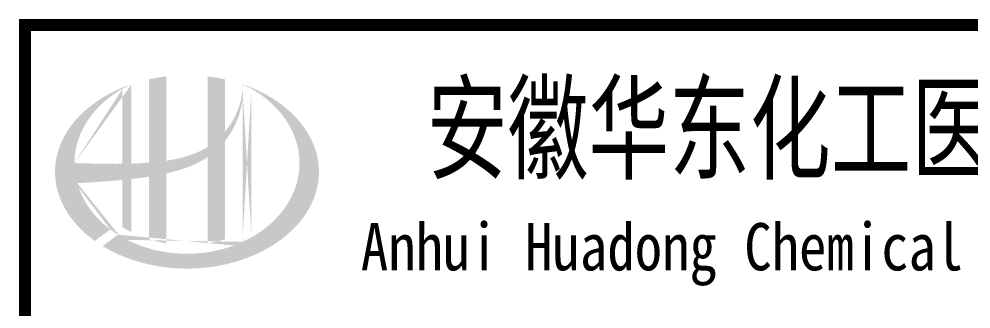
# Model space of a CAD drawing. Extents: x 6250600 to 6678662, y -692028 to -290561.
# Drawn here: x 6513630 to 6519257, y -506822 to -505107 of the extents above; entities that cross this region are included whole.
import ezdxf
from ezdxf.enums import TextEntityAlignment as Align

# ---------------------------------------------------------------- set-up
doc = ezdxf.new("R2010")
doc.units = 0
doc.header["$LTSCALE"] = 1000
doc.header["$MEASUREMENT"] = 0
doc.layers.get('0').update_dxf_attribs({"linetype": 'CONTINUOUS'})
doc.styles.add('ECEC_TQ_S', font='')
doc.styles.get('ECEC_TQ_S').set_extended_font_data('SimSun')

msp = doc.modelspace()

# ---------------------------------------------------------------- hatches: boundary and pattern name
h = msp.add_hatch(color=256)
edge = h.paths.add_edge_path()
edge.add_spline(control_points=[(6514501.5, -506020.1), (6514507.6, -506018.8), (6514513.7, -506017.3), (6514562.8, -506005.5), (6514605.4, -505992.5), (6514680.4, -505961.3), (6514713.3, -505944.4), (6514744.1, -505923.8)], knot_values=[61.629012, 61.629012, 61.629012, 61.629012, 63.330431, 63.330431, 75.353634, 75.353634, 85.398649, 85.398649, 85.398649, 85.398649], degree=3, periodic=0)
edge.add_line((6514744.1, -505923.8), (6514744.1, -506434))
edge.add_spline(control_points=[(6514744.1, -506434), (6514761.3, -506431.3), (6514778.3, -506428), (6514813.1, -506419.9), (6514830.8, -506415.1), (6514848.1, -506409.6)], knot_values=[4.908456, 4.908456, 4.908456, 4.908456, 4.992821, 4.992821, 5.083034, 5.083034, 5.083034, 5.083034], degree=3, periodic=0)
edge.add_line((6514848.1, -506409.6), (6514848.1, -505828.2))
edge.add_spline(control_points=[(6514848.1, -505828.2), (6514856.8, -505817.2), (6514865, -505805.9), (6514891.1, -505766.2), (6514906.7, -505736.3), (6514936, -505663.5), (6514947.2, -505619.7), (6514951.9, -505574.4), (6514952, -505573.1), (6514952.1, -505571.8)], knot_values=[97.991744, 97.991744, 97.991744, 97.991744, 101.64219, 101.64219, 110.337975, 110.337975, 121.934322, 121.934322, 122.270691, 122.270691, 122.270691, 122.270691], degree=3, periodic=0)
edge.add_line((6514952.1, -505571.8), (6514952.1, -505501.4))
edge.add_spline(control_points=[(6514952.1, -505501.4), (6514952.1, -505509.1), (6514951.7, -505516.7), (6514951.1, -505524.4)], knot_values=[126.194075, 126.194075, 126.194075, 126.194075, 128.396762, 128.396762, 128.396762, 128.396762], degree=3, periodic=0)
edge.add_spline(control_points=[(6514951.1, -505524.4), (6514950.7, -505530.6), (6514950, -505536.8), (6514949.3, -505543)], knot_values=[124.417049, 124.417049, 124.417049, 124.417049, 126.194075, 126.194075, 126.194075, 126.194075], degree=3, periodic=0)
edge.add_spline(control_points=[(6514949.3, -505543), (6514948.1, -505552.2), (6514946.7, -505561.3), (6514944.9, -505570.4)], knot_values=[121.80529, 121.80529, 121.80529, 121.80529, 124.417049, 124.417049, 124.417049, 124.417049], degree=3, periodic=0)
edge.add_spline(control_points=[(6514944.9, -505570.4), (6514942.5, -505582.5), (6514939.5, -505594.7), (6514936.1, -505606.7)], knot_values=[118.31574, 118.31574, 118.31574, 118.31574, 121.80529, 121.80529, 121.80529, 121.80529], degree=3, periodic=0)
edge.add_spline(control_points=[(6514936.1, -505606.7), (6514932.6, -505618.8), (6514928.5, -505630.8), (6514924, -505642.7)], knot_values=[114.795988, 114.795988, 114.795988, 114.795988, 118.31574, 118.31574, 118.31574, 118.31574], degree=3, periodic=0)
edge.add_spline(control_points=[(6514924, -505642.7), (6514919.5, -505654.4), (6514914.5, -505665.9), (6514909.1, -505677.2)], knot_values=[111.329641, 111.329641, 111.329641, 111.329641, 114.795988, 114.795988, 114.795988, 114.795988], degree=3, periodic=0)
edge.add_spline(control_points=[(6514909.1, -505677.2), (6514903.5, -505688.8), (6514897.5, -505700.1), (6514891.1, -505711.2)], knot_values=[107.79529, 107.79529, 107.79529, 107.79529, 111.329641, 111.329641, 111.329641, 111.329641], degree=3, periodic=0)
edge.add_spline(control_points=[(6514891.1, -505711.2), (6514884.8, -505722), (6514878, -505732.6), (6514870.9, -505742.9)], knot_values=[104.343579, 104.343579, 104.343579, 104.343579, 107.79529, 107.79529, 107.79529, 107.79529], degree=3, periodic=0)
edge.add_spline(control_points=[(6514870.9, -505742.9), (6514863.7, -505753.2), (6514856.1, -505763.3), (6514848.1, -505773)], knot_values=[100.8507, 100.8507, 100.8507, 100.8507, 104.343579, 104.343579, 104.343579, 104.343579], degree=3, periodic=0)
edge.add_line((6514848.1, -505773), (6514848.1, -505463.7))
edge.add_spline(control_points=[(6514848.1, -505463.7), (6514814.1, -505456.1), (6514779.3, -505450.3), (6514744.1, -505446.2)], knot_values=[4.423999, 4.423999, 4.423999, 4.423999, 4.558741, 4.558741, 4.558741, 4.558741], degree=3, periodic=0)
edge.add_line((6514744.1, -505446.2), (6514744.1, -505864.3))
edge.add_spline(control_points=[(6514744.1, -505864.3), (6514672.2, -505908.9), (6514588, -505932.1), (6514501.5, -505945.1)], knot_values=[63.246215, 63.246215, 63.246215, 63.246215, 87.689124, 87.689124, 87.689124, 87.689124], degree=3, periodic=0)
edge.add_line((6514501.5, -505945.1), (6514501.5, -505446.2))
edge.add_spline(control_points=[(6514501.5, -505446.2), (6514466.3, -505450.3), (6514431.5, -505456.1), (6514397.5, -505463.7)], knot_values=[4.866038, 4.866038, 4.866038, 4.866038, 5.000777, 5.000777, 5.000777, 5.000777], degree=3, periodic=0)
edge.add_line((6514397.5, -505463.7), (6514397.5, -505956.6))
edge.add_spline(control_points=[(6514397.5, -505956.6), (6514395.8, -505956.7), (6514360.9, -505959.3), (6514326.2, -505961.1), (6514293.5, -505962.1)], knot_values=[43.657356, 43.657356, 43.657356, 43.657356, 44.134253, 53.497092, 53.497092, 53.497092, 53.497092], degree=3, periodic=0)
edge.add_line((6514293.5, -505962.1), (6514293.5, -505493))
edge.add_spline(control_points=[(6514293.5, -505493), (6514276.4, -505498.8), (6514259.7, -505505.1), (6514243.3, -505511.8)], knot_values=[5.14157, 5.14157, 5.14157, 5.14157, 5.212921, 5.212921, 5.212921, 5.212921], degree=3, periodic=0)
edge.add_spline(control_points=[(6514243.3, -505511.8), (6514236.4, -505514.7), (6514229.5, -505517.6), (6514197.3, -505531.8), (6514172.8, -505544), (6514149.3, -505557.2)], knot_values=[5.212921, 5.212921, 5.212921, 5.212921, 5.24296, 5.24296, 5.355623, 5.355623, 5.355623, 5.355623], degree=3, periodic=0)
edge.add_spline(control_points=[(6514149.3, -505557.2), (6514134.4, -505565.6), (6514120, -505574.3), (6514106, -505583.4)], knot_values=[5.355623, 5.355623, 5.355623, 5.355623, 5.426974, 5.426974, 5.426974, 5.426974], degree=3, periodic=0)
edge.add_spline(control_points=[(6514106, -505583.4), (6514098.6, -505588.2), (6514091.3, -505593.2), (6514077.8, -505602.6), (6514071.5, -505607.2), (6514065.4, -505611.8)], knot_values=[5.426974, 5.426974, 5.426974, 5.426974, 5.464765, 5.464765, 5.498325, 5.498325, 5.498325, 5.498325], degree=3, periodic=0)
edge.add_spline(control_points=[(6514065.4, -505611.8), (6514039.3, -505631.3), (6514015.3, -505652.2), (6513993.4, -505674.2)], knot_values=[5.498325, 5.498325, 5.498325, 5.498325, 5.641027, 5.641027, 5.641027, 5.641027], degree=3, periodic=0)
edge.add_spline(control_points=[(6513993.4, -505674.2), (6513986.4, -505681.2), (6513979.6, -505688.3), (6513959.2, -505710.9), (6513946.3, -505726.7), (6513934.5, -505742.9)], knot_values=[5.641027, 5.641027, 5.641027, 5.641027, 5.686569, 5.686569, 5.783729, 5.783729, 5.783729, 5.783729], degree=3, periodic=0)
edge.add_spline(control_points=[(6513934.5, -505742.9), (6513919.4, -505763.7), (6513906.1, -505785.1), (6513893, -505810.1), (6513891.3, -505813.2), (6513889.8, -505816.4)], knot_values=[5.783729, 5.783729, 5.783729, 5.783729, 5.908374, 5.908374, 5.92643, 5.92643, 5.92643, 5.92643], degree=3, periodic=0)
edge.add_spline(control_points=[(6513889.8, -505816.4), (6513877.3, -505841.5), (6513867.3, -505867.2), (6513859.7, -505893.1)], knot_values=[5.92643, 5.92643, 5.92643, 5.92643, 6.069132, 6.069132, 6.069132, 6.069132], degree=3, periodic=0)
edge.add_spline(control_points=[(6513859.7, -505893.1), (6513856.5, -505904.2), (6513853.8, -505915.4), (6513848.4, -505941.5), (6513846.1, -505956.6), (6513844.7, -505971.6)], knot_values=[6.069132, 6.069132, 6.069132, 6.069132, 6.130179, 6.130179, 6.211834, 6.211834, 6.211834, 6.211834], degree=3, periodic=0)
edge.add_spline(control_points=[(6513844.7, -505971.6), (6513843.4, -505984.8), (6513842.8, -505998), (6513842.8, -506011.2)], knot_values=[6.211834, 6.211834, 6.211834, 6.211834, 6.283185, 6.283185, 6.283185, 6.283185], degree=3, periodic=0)
edge.add_spline(control_points=[(6513842.8, -506011.2), (6513842.8, -506020.5), (6513843.1, -506029.9), (6513843.8, -506039.2)], knot_values=[6.283185, 6.283185, 6.283185, 6.283185, 6.333655, 6.333655, 6.333655, 6.333655], degree=3, periodic=0)
edge.add_spline(control_points=[(6513843.8, -506039.2), (6513845, -506057.8), (6513847.5, -506076.4), (6513851.3, -506094.9)], knot_values=[6.333655, 6.333655, 6.333655, 6.333655, 6.434594, 6.434594, 6.434594, 6.434594], degree=3, periodic=0)
edge.add_spline(control_points=[(6513851.3, -506094.9), (6513851.5, -506096.2), (6513851.8, -506097.4), (6513855.7, -506115.9), (6513860.5, -506133.1), (6513866.3, -506150.1)], knot_values=[6.434594, 6.434594, 6.434594, 6.434594, 6.441278, 6.441278, 6.535532, 6.535532, 6.535532, 6.535532], degree=3, periodic=0)
edge.add_spline(control_points=[(6513866.3, -506150.1), (6513872.6, -506168.3), (6513880.1, -506186.4), (6513888.9, -506204.1)], knot_values=[6.535532, 6.535532, 6.535532, 6.535532, 6.636471, 6.636471, 6.636471, 6.636471], degree=3, periodic=0)
edge.add_spline(control_points=[(6513888.9, -506204.1), (6513891.1, -506208.6), (6513893.3, -506213.1), (6513902.7, -506230.7), (6513910.4, -506243.8), (6513918.8, -506256.6)], knot_values=[6.636471, 6.636471, 6.636471, 6.636471, 6.661894, 6.661894, 6.73741, 6.73741, 6.73741, 6.73741], degree=3, periodic=0)
edge.add_spline(control_points=[(6513918.8, -506256.6), (6513929.9, -506273.8), (6513942.3, -506290.6), (6513955.8, -506306.9)], knot_values=[6.73741, 6.73741, 6.73741, 6.73741, 6.838349, 6.838349, 6.838349, 6.838349], degree=3, periodic=0)
edge.add_spline(control_points=[(6513955.8, -506306.9), (6513961.8, -506314.1), (6513967.9, -506321.2), (6513982.4, -506337.1), (6513991, -506346), (6513999.8, -506354.6)], knot_values=[6.838349, 6.838349, 6.838349, 6.838349, 6.88251, 6.88251, 6.939288, 6.939288, 6.939288, 6.939288], degree=3, periodic=0)
edge.add_spline(control_points=[(6513999.8, -506354.6), (6514015.6, -506370), (6514032.5, -506384.8), (6514050.4, -506399)], knot_values=[6.939288, 6.939288, 6.939288, 6.939288, 7.040227, 7.040227, 7.040227, 7.040227], degree=3, periodic=0)
edge.add_spline(control_points=[(6514050.4, -506399), (6514059.3, -506406.1), (6514068.5, -506413), (6514078, -506419.8)], knot_values=[7.040227, 7.040227, 7.040227, 7.040227, 7.090696, 7.090696, 7.090696, 7.090696], degree=3, periodic=0)
edge.add_line((6514078, -506419.8), (6514169.1, -506351.4))
edge.add_ellipse((6514622.8, -505959.2), major_axis=(665, 0), ratio=0.806676, start_angle=192.819, end_angle=226.9853, ccw=False)
edge.add_spline(control_points=[(6513974.4, -506078.2), (6513998.4, -506076.7), (6514022.5, -506075.3), (6514111.2, -506069.8), (6514176, -506065.4), (6514241.5, -506059.1)], knot_values=[11.398263, 11.398263, 11.398263, 11.398263, 18.40729, 18.40729, 37.18094, 37.18094, 37.18094, 37.18094], degree=3, periodic=0)
edge.add_line((6514241.5, -506059.1), (6514241.5, -506338.2))
edge.add_spline(control_points=[(6514241.5, -506338.2), (6514245, -506340.4), (6514248.6, -506342.6), (6514265.6, -506352.8), (6514279.3, -506360.4), (6514293.5, -506367.5)], knot_values=[4.049945, 4.049945, 4.049945, 4.049945, 4.072021, 4.072021, 4.153257, 4.153257, 4.153257, 4.153257], degree=3, periodic=0)
edge.add_line((6514293.5, -506367.5), (6514293.5, -506053.7))
edge.add_spline(control_points=[(6514293.5, -506053.7), (6514325.7, -506050), (6514358, -506045.8), (6514392.9, -506040.4), (6514395.2, -506040), (6514397.5, -506039.7)], knot_values=[42.135009, 42.135009, 42.135009, 42.135009, 51.307228, 51.307228, 51.948574, 51.948574, 51.948574, 51.948574], degree=3, periodic=0)
edge.add_line((6514397.5, -506039.7), (6514397.5, -506409.6))
edge.add_spline(control_points=[(6514397.5, -506409.6), (6514431.1, -506420.1), (6514466, -506428.3), (6514501.5, -506434)], knot_values=[4.34174, 4.34174, 4.34174, 4.34174, 4.516316, 4.516316, 4.516316, 4.516316], degree=3, periodic=0)
edge.add_line((6514501.5, -506434), (6514501.5, -506020.1))
edge = h.paths.add_edge_path(flags=16)
edge.add_ellipse((6514622.8, -505959.2), major_axis=(665, 0), ratio=0.806676, start_angle=124.9875, end_angle=179.999, ccw=False)
edge.add_line((6514241.5, -505519.7), (6514241.5, -505963.3))
edge.add_spline(control_points=[(6514241.5, -505963.3), (6514146.1, -505964.6), (6514052.2, -505961.6), (6513957.8, -505959.2)], knot_values=[11.27373, 11.27373, 11.27373, 11.27373, 38.687513, 38.687513, 38.687513, 38.687513], degree=3, periodic=0)
edge = h.paths.add_edge_path()
edge.add_spline(control_points=[(6514124, -506450.3), (6514155, -506469.3), (6514188.2, -506486.6), (6514272.8, -506523.8), (6514326.1, -506541.7), (6514436.8, -506568.2), (6514494.3, -506576.9), (6514610.4, -506584.7), (6514669.1, -506583.8), (6514784.6, -506572.3), (6514841.5, -506561.8), (6514950.5, -506531.7), (6515002.7, -506512.2), (6515099.6, -506465.3), (6515144.3, -506438), (6515224.3, -506377), (6515259.5, -506343.4), (6515318.8, -506272), (6515342.9, -506234.1), (6515379.3, -506156), (6515391.6, -506115.7), (6515404.2, -506034.6), (6515404.4, -505993.6), (6515393, -505912.1), (6515381.2, -505871.6), (6515345.6, -505792.9), (6515321.8, -505754.6), (6515262.9, -505682.5), (6515227.9, -505648.5), (6515148.1, -505586.9), (6515103.3, -505559.2), (6515022.2, -505519.4), (6514987.8, -505505.2), (6514952.1, -505493)], knot_values=[0.886421, 0.886421, 0.886421, 0.886421, 1.040557, 1.040557, 1.261172, 1.261172, 1.481788, 1.481788, 1.702404, 1.702404, 1.92302, 1.92302, 2.143636, 2.143636, 2.364252, 2.364252, 2.584868, 2.584868, 2.805484, 2.805484, 3.026099, 3.026099, 3.246715, 3.246715, 3.46852, 3.46852, 3.690325, 3.690325, 3.91213, 3.91213, 4.133935, 4.133935, 4.283209, 4.283209, 4.283209, 4.283209], degree=3, periodic=0)
edge.add_line((6514952.1, -505493), (6514952.1, -505493))
edge.add_spline(control_points=[(6514952.1, -505493.1), (6514952.2, -505495.9), (6514952.2, -505498.6), (6514952.1, -505501.4)], knot_values=[128.396762, 128.396762, 128.396762, 128.396762, 129.192193, 129.192193, 129.192193, 129.192193], degree=3, periodic=0)
edge.add_line((6514952.1, -505501.4), (6514952.1, -506425.3))
edge.add_ellipse((6514622.8, -505959.2), major_axis=(665, 0), ratio=0.806676, start_angle=232.1054, end_angle=299.6833, ccw=False)
edge.add_line((6514214.3, -506382.5), (6514124, -506450.3))
edge = h.paths.add_edge_path(flags=16)
edge.add_ellipse((6514622.8, -505959.2), major_axis=(665, 0), ratio=0.806676, start_angle=304.9875, end_angle=415.0121, ccw=False)
edge.add_line((6515004.1, -506398.7), (6515004.1, -505519.7))
h = msp.add_hatch(color=256)
edge = h.paths.add_edge_path()
edge.add_spline(control_points=[(6514501.5, -506020.1), (6514507.6, -506018.8), (6514513.7, -506017.3), (6514562.8, -506005.5), (6514605.4, -505992.5), (6514680.4, -505961.3), (6514713.3, -505944.4), (6514744.1, -505923.8)], knot_values=[61.629012, 61.629012, 61.629012, 61.629012, 63.330431, 63.330431, 75.353634, 75.353634, 85.398649, 85.398649, 85.398649, 85.398649], degree=3, periodic=0)
edge.add_line((6514744.1, -505923.8), (6514744.1, -506434))
edge.add_spline(control_points=[(6514744.1, -506434), (6514761.3, -506431.3), (6514778.3, -506428), (6514813.1, -506419.9), (6514830.8, -506415.1), (6514848.1, -506409.6)], knot_values=[4.908456, 4.908456, 4.908456, 4.908456, 4.992821, 4.992821, 5.083034, 5.083034, 5.083034, 5.083034], degree=3, periodic=0)
edge.add_line((6514848.1, -506409.6), (6514848.1, -505828.2))
edge.add_spline(control_points=[(6514848.1, -505828.2), (6514856.8, -505817.2), (6514865, -505805.9), (6514891.1, -505766.2), (6514906.7, -505736.3), (6514936, -505663.5), (6514947.2, -505619.7), (6514951.9, -505574.4), (6514952, -505573.1), (6514952.1, -505571.8)], knot_values=[97.991744, 97.991744, 97.991744, 97.991744, 101.64219, 101.64219, 110.337975, 110.337975, 121.934322, 121.934322, 122.270691, 122.270691, 122.270691, 122.270691], degree=3, periodic=0)
edge.add_line((6514952.1, -505571.8), (6514952.1, -505501.4))
edge.add_spline(control_points=[(6514952.1, -505501.4), (6514952.1, -505509.1), (6514951.7, -505516.7), (6514951.1, -505524.4)], knot_values=[126.194075, 126.194075, 126.194075, 126.194075, 128.396762, 128.396762, 128.396762, 128.396762], degree=3, periodic=0)
edge.add_spline(control_points=[(6514951.1, -505524.4), (6514950.7, -505530.6), (6514950, -505536.8), (6514949.3, -505543)], knot_values=[124.417049, 124.417049, 124.417049, 124.417049, 126.194075, 126.194075, 126.194075, 126.194075], degree=3, periodic=0)
edge.add_spline(control_points=[(6514949.3, -505543), (6514948.1, -505552.2), (6514946.7, -505561.3), (6514944.9, -505570.4)], knot_values=[121.80529, 121.80529, 121.80529, 121.80529, 124.417049, 124.417049, 124.417049, 124.417049], degree=3, periodic=0)
edge.add_spline(control_points=[(6514944.9, -505570.4), (6514942.5, -505582.5), (6514939.5, -505594.7), (6514936.1, -505606.7)], knot_values=[118.31574, 118.31574, 118.31574, 118.31574, 121.80529, 121.80529, 121.80529, 121.80529], degree=3, periodic=0)
edge.add_spline(control_points=[(6514936.1, -505606.7), (6514932.6, -505618.8), (6514928.5, -505630.8), (6514924, -505642.7)], knot_values=[114.795988, 114.795988, 114.795988, 114.795988, 118.31574, 118.31574, 118.31574, 118.31574], degree=3, periodic=0)
edge.add_spline(control_points=[(6514924, -505642.7), (6514919.5, -505654.4), (6514914.5, -505665.9), (6514909.1, -505677.2)], knot_values=[111.329641, 111.329641, 111.329641, 111.329641, 114.795988, 114.795988, 114.795988, 114.795988], degree=3, periodic=0)
edge.add_spline(control_points=[(6514909.1, -505677.2), (6514903.5, -505688.8), (6514897.5, -505700.1), (6514891.1, -505711.2)], knot_values=[107.79529, 107.79529, 107.79529, 107.79529, 111.329641, 111.329641, 111.329641, 111.329641], degree=3, periodic=0)
edge.add_spline(control_points=[(6514891.1, -505711.2), (6514884.8, -505722), (6514878, -505732.6), (6514870.9, -505742.9)], knot_values=[104.343579, 104.343579, 104.343579, 104.343579, 107.79529, 107.79529, 107.79529, 107.79529], degree=3, periodic=0)
edge.add_spline(control_points=[(6514870.9, -505742.9), (6514863.7, -505753.2), (6514856.1, -505763.3), (6514848.1, -505773)], knot_values=[100.8507, 100.8507, 100.8507, 100.8507, 104.343579, 104.343579, 104.343579, 104.343579], degree=3, periodic=0)
edge.add_line((6514848.1, -505773), (6514848.1, -505463.7))
edge.add_spline(control_points=[(6514848.1, -505463.7), (6514814.1, -505456.1), (6514779.3, -505450.3), (6514744.1, -505446.2)], knot_values=[4.423999, 4.423999, 4.423999, 4.423999, 4.558741, 4.558741, 4.558741, 4.558741], degree=3, periodic=0)
edge.add_line((6514744.1, -505446.2), (6514744.1, -505864.3))
edge.add_spline(control_points=[(6514744.1, -505864.3), (6514672.2, -505908.9), (6514588, -505932.1), (6514501.5, -505945.1)], knot_values=[63.246215, 63.246215, 63.246215, 63.246215, 87.689124, 87.689124, 87.689124, 87.689124], degree=3, periodic=0)
edge.add_line((6514501.5, -505945.1), (6514501.5, -505446.2))
edge.add_spline(control_points=[(6514501.5, -505446.2), (6514466.3, -505450.3), (6514431.5, -505456.1), (6514397.5, -505463.7)], knot_values=[4.866038, 4.866038, 4.866038, 4.866038, 5.000777, 5.000777, 5.000777, 5.000777], degree=3, periodic=0)
edge.add_line((6514397.5, -505463.7), (6514397.5, -505956.6))
edge.add_spline(control_points=[(6514397.5, -505956.6), (6514395.8, -505956.7), (6514360.9, -505959.3), (6514326.2, -505961.1), (6514293.5, -505962.1)], knot_values=[43.657356, 43.657356, 43.657356, 43.657356, 44.134253, 53.497092, 53.497092, 53.497092, 53.497092], degree=3, periodic=0)
edge.add_line((6514293.5, -505962.1), (6514293.5, -505493))
edge.add_spline(control_points=[(6514293.5, -505493), (6514276.4, -505498.8), (6514259.7, -505505.1), (6514243.3, -505511.8)], knot_values=[5.14157, 5.14157, 5.14157, 5.14157, 5.212921, 5.212921, 5.212921, 5.212921], degree=3, periodic=0)
edge.add_spline(control_points=[(6514243.3, -505511.8), (6514236.4, -505514.7), (6514229.5, -505517.6), (6514197.3, -505531.8), (6514172.8, -505544), (6514149.3, -505557.2)], knot_values=[5.212921, 5.212921, 5.212921, 5.212921, 5.24296, 5.24296, 5.355623, 5.355623, 5.355623, 5.355623], degree=3, periodic=0)
edge.add_spline(control_points=[(6514149.3, -505557.2), (6514134.4, -505565.6), (6514120, -505574.3), (6514106, -505583.4)], knot_values=[5.355623, 5.355623, 5.355623, 5.355623, 5.426974, 5.426974, 5.426974, 5.426974], degree=3, periodic=0)
edge.add_spline(control_points=[(6514106, -505583.4), (6514098.6, -505588.2), (6514091.3, -505593.2), (6514077.8, -505602.6), (6514071.5, -505607.2), (6514065.4, -505611.8)], knot_values=[5.426974, 5.426974, 5.426974, 5.426974, 5.464765, 5.464765, 5.498325, 5.498325, 5.498325, 5.498325], degree=3, periodic=0)
edge.add_spline(control_points=[(6514065.4, -505611.8), (6514039.3, -505631.3), (6514015.3, -505652.2), (6513993.4, -505674.2)], knot_values=[5.498325, 5.498325, 5.498325, 5.498325, 5.641027, 5.641027, 5.641027, 5.641027], degree=3, periodic=0)
edge.add_spline(control_points=[(6513993.4, -505674.2), (6513986.4, -505681.2), (6513979.6, -505688.3), (6513959.2, -505710.9), (6513946.3, -505726.7), (6513934.5, -505742.9)], knot_values=[5.641027, 5.641027, 5.641027, 5.641027, 5.686569, 5.686569, 5.783729, 5.783729, 5.783729, 5.783729], degree=3, periodic=0)
edge.add_spline(control_points=[(6513934.5, -505742.9), (6513919.4, -505763.7), (6513906.1, -505785.1), (6513893, -505810.1), (6513891.3, -505813.2), (6513889.8, -505816.4)], knot_values=[5.783729, 5.783729, 5.783729, 5.783729, 5.908374, 5.908374, 5.92643, 5.92643, 5.92643, 5.92643], degree=3, periodic=0)
edge.add_spline(control_points=[(6513889.8, -505816.4), (6513877.3, -505841.5), (6513867.3, -505867.2), (6513859.7, -505893.1)], knot_values=[5.92643, 5.92643, 5.92643, 5.92643, 6.069132, 6.069132, 6.069132, 6.069132], degree=3, periodic=0)
edge.add_spline(control_points=[(6513859.7, -505893.1), (6513856.5, -505904.2), (6513853.8, -505915.4), (6513848.4, -505941.5), (6513846.1, -505956.6), (6513844.7, -505971.6)], knot_values=[6.069132, 6.069132, 6.069132, 6.069132, 6.130179, 6.130179, 6.211834, 6.211834, 6.211834, 6.211834], degree=3, periodic=0)
edge.add_spline(control_points=[(6513844.7, -505971.6), (6513843.4, -505984.8), (6513842.8, -505998), (6513842.8, -506011.2)], knot_values=[6.211834, 6.211834, 6.211834, 6.211834, 6.283185, 6.283185, 6.283185, 6.283185], degree=3, periodic=0)
edge.add_spline(control_points=[(6513842.8, -506011.2), (6513842.8, -506020.5), (6513843.1, -506029.9), (6513843.8, -506039.2)], knot_values=[6.283185, 6.283185, 6.283185, 6.283185, 6.333655, 6.333655, 6.333655, 6.333655], degree=3, periodic=0)
edge.add_spline(control_points=[(6513843.8, -506039.2), (6513845, -506057.8), (6513847.5, -506076.4), (6513851.3, -506094.9)], knot_values=[6.333655, 6.333655, 6.333655, 6.333655, 6.434594, 6.434594, 6.434594, 6.434594], degree=3, periodic=0)
edge.add_spline(control_points=[(6513851.3, -506094.9), (6513851.5, -506096.2), (6513851.8, -506097.4), (6513855.7, -506115.9), (6513860.5, -506133.1), (6513866.3, -506150.1)], knot_values=[6.434594, 6.434594, 6.434594, 6.434594, 6.441278, 6.441278, 6.535532, 6.535532, 6.535532, 6.535532], degree=3, periodic=0)
edge.add_spline(control_points=[(6513866.3, -506150.1), (6513872.6, -506168.3), (6513880.1, -506186.4), (6513888.9, -506204.1)], knot_values=[6.535532, 6.535532, 6.535532, 6.535532, 6.636471, 6.636471, 6.636471, 6.636471], degree=3, periodic=0)
edge.add_spline(control_points=[(6513888.9, -506204.1), (6513891.1, -506208.6), (6513893.3, -506213.1), (6513902.7, -506230.7), (6513910.4, -506243.8), (6513918.8, -506256.6)], knot_values=[6.636471, 6.636471, 6.636471, 6.636471, 6.661894, 6.661894, 6.73741, 6.73741, 6.73741, 6.73741], degree=3, periodic=0)
edge.add_spline(control_points=[(6513918.8, -506256.6), (6513929.9, -506273.8), (6513942.3, -506290.6), (6513955.8, -506306.9)], knot_values=[6.73741, 6.73741, 6.73741, 6.73741, 6.838349, 6.838349, 6.838349, 6.838349], degree=3, periodic=0)
edge.add_spline(control_points=[(6513955.8, -506306.9), (6513961.8, -506314.1), (6513967.9, -506321.2), (6513982.4, -506337.1), (6513991, -506346), (6513999.8, -506354.6)], knot_values=[6.838349, 6.838349, 6.838349, 6.838349, 6.88251, 6.88251, 6.939288, 6.939288, 6.939288, 6.939288], degree=3, periodic=0)
edge.add_spline(control_points=[(6513999.8, -506354.6), (6514015.6, -506370), (6514032.5, -506384.8), (6514050.4, -506399)], knot_values=[6.939288, 6.939288, 6.939288, 6.939288, 7.040227, 7.040227, 7.040227, 7.040227], degree=3, periodic=0)
edge.add_spline(control_points=[(6514050.4, -506399), (6514059.3, -506406.1), (6514068.5, -506413), (6514078, -506419.8)], knot_values=[7.040227, 7.040227, 7.040227, 7.040227, 7.090696, 7.090696, 7.090696, 7.090696], degree=3, periodic=0)
edge.add_line((6514078, -506419.8), (6514169.1, -506351.4))
edge.add_ellipse((6514622.8, -505959.2), major_axis=(665, 0), ratio=0.806676, start_angle=192.819, end_angle=226.9853, ccw=False)
edge.add_spline(control_points=[(6513974.4, -506078.2), (6513998.4, -506076.7), (6514022.5, -506075.3), (6514111.2, -506069.8), (6514176, -506065.4), (6514241.5, -506059.1)], knot_values=[11.398263, 11.398263, 11.398263, 11.398263, 18.40729, 18.40729, 37.18094, 37.18094, 37.18094, 37.18094], degree=3, periodic=0)
edge.add_line((6514241.5, -506059.1), (6514241.5, -506338.2))
edge.add_spline(control_points=[(6514241.5, -506338.2), (6514245, -506340.4), (6514248.6, -506342.6), (6514265.6, -506352.8), (6514279.3, -506360.4), (6514293.5, -506367.5)], knot_values=[4.049945, 4.049945, 4.049945, 4.049945, 4.072021, 4.072021, 4.153257, 4.153257, 4.153257, 4.153257], degree=3, periodic=0)
edge.add_line((6514293.5, -506367.5), (6514293.5, -506053.7))
edge.add_spline(control_points=[(6514293.5, -506053.7), (6514325.7, -506050), (6514358, -506045.8), (6514392.9, -506040.4), (6514395.2, -506040), (6514397.5, -506039.7)], knot_values=[42.135009, 42.135009, 42.135009, 42.135009, 51.307228, 51.307228, 51.948574, 51.948574, 51.948574, 51.948574], degree=3, periodic=0)
edge.add_line((6514397.5, -506039.7), (6514397.5, -506409.6))
edge.add_spline(control_points=[(6514397.5, -506409.6), (6514431.1, -506420.1), (6514466, -506428.3), (6514501.5, -506434)], knot_values=[4.34174, 4.34174, 4.34174, 4.34174, 4.516316, 4.516316, 4.516316, 4.516316], degree=3, periodic=0)
edge.add_line((6514501.5, -506434), (6514501.5, -506020.1))
edge = h.paths.add_edge_path(flags=16)
edge.add_ellipse((6514622.8, -505959.2), major_axis=(665, 0), ratio=0.806676, start_angle=124.9875, end_angle=179.999, ccw=False)
edge.add_line((6514241.5, -505519.7), (6514241.5, -505963.3))
edge.add_spline(control_points=[(6514241.5, -505963.3), (6514146.1, -505964.6), (6514052.2, -505961.6), (6513957.8, -505959.2)], knot_values=[11.27373, 11.27373, 11.27373, 11.27373, 38.687513, 38.687513, 38.687513, 38.687513], degree=3, periodic=0)
edge = h.paths.add_edge_path()
edge.add_spline(control_points=[(6514124, -506450.3), (6514155, -506469.3), (6514188.2, -506486.6), (6514272.8, -506523.8), (6514326.1, -506541.7), (6514436.8, -506568.2), (6514494.3, -506576.9), (6514610.4, -506584.7), (6514669.1, -506583.8), (6514784.6, -506572.3), (6514841.5, -506561.8), (6514950.5, -506531.7), (6515002.7, -506512.2), (6515099.6, -506465.3), (6515144.3, -506438), (6515224.3, -506377), (6515259.5, -506343.4), (6515318.8, -506272), (6515342.9, -506234.1), (6515379.3, -506156), (6515391.6, -506115.7), (6515404.2, -506034.6), (6515404.4, -505993.6), (6515393, -505912.1), (6515381.2, -505871.6), (6515345.6, -505792.9), (6515321.8, -505754.6), (6515262.9, -505682.5), (6515227.9, -505648.5), (6515148.1, -505586.9), (6515103.3, -505559.2), (6515022.2, -505519.4), (6514987.8, -505505.2), (6514952.1, -505493)], knot_values=[0.886421, 0.886421, 0.886421, 0.886421, 1.040557, 1.040557, 1.261172, 1.261172, 1.481788, 1.481788, 1.702404, 1.702404, 1.92302, 1.92302, 2.143636, 2.143636, 2.364252, 2.364252, 2.584868, 2.584868, 2.805484, 2.805484, 3.026099, 3.026099, 3.246715, 3.246715, 3.46852, 3.46852, 3.690325, 3.690325, 3.91213, 3.91213, 4.133935, 4.133935, 4.283209, 4.283209, 4.283209, 4.283209], degree=3, periodic=0)
edge.add_line((6514952.1, -505493), (6514952.1, -505493))
edge.add_spline(control_points=[(6514952.1, -505493.1), (6514952.2, -505495.9), (6514952.2, -505498.6), (6514952.1, -505501.4)], knot_values=[128.396762, 128.396762, 128.396762, 128.396762, 129.192193, 129.192193, 129.192193, 129.192193], degree=3, periodic=0)
edge.add_line((6514952.1, -505501.4), (6514952.1, -506425.3))
edge.add_ellipse((6514622.8, -505959.2), major_axis=(665, 0), ratio=0.806676, start_angle=232.1054, end_angle=299.6833, ccw=False)
edge.add_line((6514214.3, -506382.5), (6514124, -506450.3))
edge = h.paths.add_edge_path(flags=16)
edge.add_ellipse((6514622.8, -505959.2), major_axis=(665, 0), ratio=0.806676, start_angle=304.9875, end_angle=415.0121, ccw=False)
edge.add_line((6515004.1, -506398.7), (6515004.1, -505519.7))

# ---------------------------------------------------------------- linework, layer by layer
msp.add_lwpolyline([(6531665, -505141.8, 70, 70, 0), (6513665, -505141.8, 70, 70, 0), (6513665, -511141.8, 0, 0, 0)], format="xyseb")
at = {"const_width": 70}
msp.add_lwpolyline([(6513665, -505141.8), (6513665, -511141.8)], dxfattribs=at)

# ---------------------------------------------------------------- texts
at = {"style": 'ECEC_TQ_S'}
for s, height, width, p in [('安徽华东化工医药工程有限责任公司', 500, 0.7, (6519859.9, -505741.8)), ('安徽华东化工医药工程有限责任公司', 500, 0.7, (6519859.9, -505741.8)), ('Anhui Huadong Chemical & Medical Engineering Co.,Ltd', 280, 0.85, (6519859.9, -506491.8)), ('Anhui Huadong Chemical & Medical Engineering Co.,Ltd', 280, 0.85, (6519859.9, -506491.8))]:
    msp.add_text(s, height=height, dxfattribs=dict(at, width=width)).set_placement(p, align=Align.MIDDLE)

doc.saveas('drawing.dxf')
